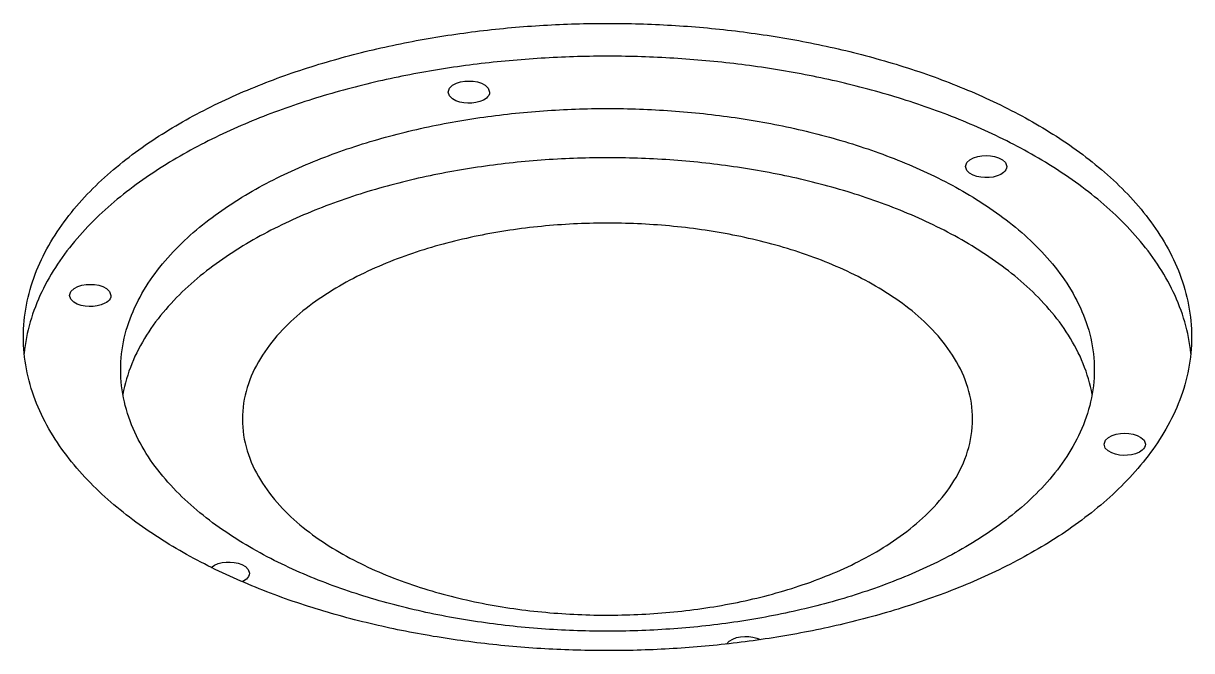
# Model space of a CAD drawing. Header units: millimetres. Extents: x 0 to 841, y 0 to 594.
# Drawn here: x 318 to 353, y 321.28 to 340.08 of the extents above; entities that cross this region are included whole.
import ezdxf

# ---------------------------------------------------------------- set-up
doc = ezdxf.new("R2010")
doc.units = ezdxf.units.MM
doc.layers.add('FINA', color=7, linetype='CONTINUOUS', lineweight=25)

msp = doc.modelspace()

# ---------------------------------------------------------------- linework, layer by layer
at = {"layer": 'FINA'}
for points in [[(317.999, 330.68), (318.001, 330.8), (318.005, 330.92), (318.012, 331.04), (318.022, 331.16), (318.035, 331.279), (318.05, 331.398), (318.069, 331.517), (318.09, 331.635), (318.113, 331.753), (318.14, 331.87), (318.169, 331.986), (318.201, 332.102), (318.235, 332.217), (318.271, 332.331), (318.31, 332.445), (318.352, 332.558), (318.396, 332.669), (318.442, 332.78), (318.49, 332.89), (318.54, 332.999), (318.593, 333.107), (318.647, 333.214), (318.704, 333.32), (318.762, 333.425), (318.822, 333.529), (318.885, 333.631), (318.948, 333.733), (319.014, 333.834), (319.081, 333.933), (319.15, 334.031), (319.22, 334.129), (319.292, 334.225), (319.365, 334.32), (319.44, 334.414), (319.516, 334.507), (319.593, 334.599), (319.672, 334.689), (319.752, 334.779), (319.833, 334.868), (319.915, 334.955), (319.998, 335.042), (320.083, 335.127), (320.168, 335.211), (320.255, 335.295), (320.342, 335.377), (320.43, 335.458), (320.52, 335.538), (320.61, 335.618), (320.701, 335.696), (320.793, 335.773), (320.885, 335.849), (320.979, 335.925), (321.073, 335.999), (321.168, 336.073), (321.263, 336.145), (321.36, 336.217), (321.457, 336.288), (321.554, 336.357), (321.653, 336.426), (321.752, 336.494), (321.851, 336.562), (321.951, 336.628), (322.052, 336.693), (322.153, 336.758), (322.255, 336.822), (322.357, 336.885), (322.459, 336.947), (322.563, 337.008), (322.666, 337.069), (322.77, 337.129), (322.875, 337.188), (322.98, 337.246), (323.085, 337.303), (323.191, 337.36), (323.297, 337.416), (323.404, 337.471), (323.511, 337.525), (323.618, 337.579), (323.726, 337.632), (323.834, 337.685), (323.942, 337.736), (324.051, 337.787), (324.16, 337.837), (324.269, 337.887), (324.379, 337.936), (324.489, 337.984), (324.599, 338.031), (324.71, 338.078), (324.821, 338.124), (324.932, 338.17), (325.043, 338.215), (325.155, 338.259), (325.266, 338.303), (325.378, 338.346), (325.491, 338.388), (325.603, 338.43), (325.716, 338.471), (325.829, 338.512), (325.942, 338.552), (326.056, 338.591), (326.169, 338.63), (326.283, 338.668), (326.397, 338.706), (326.511, 338.743), (326.626, 338.779), (326.74, 338.815), (326.855, 338.85), (326.97, 338.885), (327.085, 338.919), (327.2, 338.953), (327.316, 338.986), (327.431, 339.018), (327.547, 339.05), (327.663, 339.082), (327.779, 339.113), (327.895, 339.143), (328.011, 339.173), (328.127, 339.202), (328.244, 339.231), (328.361, 339.259), (328.477, 339.287), (328.594, 339.314), (328.711, 339.341), (328.829, 339.367), (328.946, 339.393), (329.063, 339.418), (329.181, 339.443), (329.298, 339.467), (329.416, 339.491), (329.534, 339.514), (329.652, 339.536), (329.77, 339.559), (329.888, 339.58), (330.006, 339.602), (330.124, 339.622), (330.242, 339.643), (330.361, 339.662), (330.479, 339.682), (330.598, 339.7), (330.716, 339.719), (330.835, 339.737), (330.954, 339.754), (331.073, 339.771), (331.192, 339.787), (331.311, 339.803), (331.43, 339.819), (331.549, 339.834), (331.668, 339.849), (331.787, 339.863), (331.906, 339.876), (332.026, 339.89), (332.145, 339.902), (332.264, 339.915), (332.384, 339.926), (332.503, 339.938), (332.623, 339.949), (332.742, 339.959), (332.862, 339.969), (332.982, 339.979), (333.101, 339.988), (333.221, 339.997), (333.341, 340.005), (333.461, 340.013), (333.58, 340.02), (333.7, 340.027), (333.82, 340.033), (333.94, 340.039), (334.06, 340.045), (334.18, 340.05), (334.3, 340.054), (334.42, 340.059), (334.54, 340.062), (334.66, 340.066), (334.78, 340.069), (334.9, 340.071), (335.02, 340.073), (335.14, 340.075), (335.26, 340.076), (335.38, 340.076), (335.5, 340.077), (335.62, 340.076), (335.74, 340.076), (335.86, 340.075), (335.98, 340.073), (336.1, 340.071), (336.22, 340.069), (336.34, 340.066), (336.46, 340.062), (336.58, 340.059), (336.7, 340.054), (336.82, 340.05), (336.94, 340.045), (337.06, 340.039), (337.18, 340.033), (337.3, 340.027), (337.42, 340.02), (337.539, 340.013), (337.659, 340.005), (337.779, 339.997), (337.899, 339.988), (338.018, 339.979), (338.138, 339.969), (338.258, 339.959), (338.377, 339.949), (338.497, 339.938), (338.616, 339.926), (338.736, 339.915), (338.855, 339.902), (338.974, 339.89), (339.094, 339.876), (339.213, 339.863), (339.332, 339.849), (339.451, 339.834), (339.57, 339.819), (339.689, 339.803), (339.808, 339.787), (339.927, 339.771), (340.046, 339.754), (340.165, 339.737), (340.284, 339.719), (340.402, 339.7), (340.521, 339.682), (340.639, 339.662), (340.758, 339.643), (340.876, 339.622), (340.994, 339.602), (341.112, 339.58), (341.231, 339.559), (341.348, 339.536), (341.466, 339.514), (341.584, 339.491), (341.702, 339.467), (341.819, 339.443), (341.937, 339.418), (342.054, 339.393), (342.171, 339.367), (342.289, 339.341), (342.406, 339.314), (342.523, 339.287), (342.639, 339.259), (342.756, 339.231), (342.873, 339.202), (342.989, 339.173), (343.105, 339.143), (343.221, 339.113), (343.337, 339.082), (343.453, 339.05), (343.569, 339.018), (343.684, 338.986), (343.8, 338.953), (343.915, 338.919), (344.03, 338.885), (344.145, 338.85), (344.26, 338.815), (344.374, 338.779), (344.489, 338.743), (344.603, 338.706), (344.717, 338.668), (344.831, 338.63), (344.944, 338.591), (345.058, 338.552), (345.171, 338.512), (345.284, 338.471), (345.397, 338.43), (345.509, 338.388), (345.622, 338.346), (345.734, 338.303), (345.845, 338.259), (345.957, 338.215), (346.068, 338.17), (346.179, 338.124), (346.29, 338.078), (346.401, 338.031), (346.511, 337.984), (346.621, 337.936), (346.731, 337.887), (346.84, 337.837), (346.949, 337.787), (347.058, 337.736), (347.166, 337.685), (347.274, 337.632), (347.382, 337.579), (347.489, 337.525), (347.596, 337.471), (347.703, 337.416), (347.809, 337.36), (347.915, 337.303), (348.02, 337.246), (348.125, 337.188), (348.23, 337.129), (348.334, 337.069), (348.437, 337.008), (348.541, 336.947), (348.643, 336.885), (348.745, 336.822), (348.847, 336.758), (348.948, 336.693), (349.049, 336.628), (349.149, 336.562), (349.248, 336.494), (349.347, 336.426), (349.446, 336.357), (349.543, 336.288), (349.64, 336.217), (349.737, 336.145), (349.832, 336.073), (349.927, 335.999), (350.021, 335.925), (350.115, 335.849), (350.207, 335.773), (350.299, 335.696), (350.39, 335.618), (350.48, 335.538), (350.57, 335.458), (350.658, 335.377), (350.745, 335.295), (350.832, 335.211), (350.917, 335.127), (351.002, 335.042), (351.085, 334.955), (351.167, 334.868), (351.248, 334.779), (351.328, 334.689), (351.407, 334.599), (351.484, 334.507), (351.56, 334.414), (351.635, 334.32), (351.708, 334.225), (351.78, 334.129), (351.85, 334.031), (351.919, 333.933), (351.986, 333.834), (352.052, 333.733), (352.115, 333.631), (352.178, 333.529), (352.238, 333.425), (352.296, 333.32), (352.353, 333.214), (352.407, 333.107), (352.46, 332.999), (352.51, 332.89), (352.558, 332.78), (352.604, 332.669), (352.648, 332.558), (352.69, 332.445), (352.729, 332.331), (352.765, 332.217), (352.799, 332.102), (352.831, 331.986), (352.86, 331.87), (352.887, 331.753), (352.91, 331.635), (352.931, 331.517), (352.95, 331.398), (352.965, 331.279), (352.978, 331.16), (352.988, 331.04), (352.995, 330.92), (352.999, 330.8), (353.001, 330.68)], [(352.977, 330.188), (352.964, 330.308), (352.948, 330.427), (352.929, 330.546), (352.908, 330.664), (352.884, 330.782), (352.857, 330.899), (352.827, 331.016), (352.795, 331.132), (352.761, 331.247), (352.724, 331.362), (352.684, 331.475), (352.642, 331.588), (352.598, 331.7), (352.552, 331.811), (352.503, 331.921), (352.452, 332.03), (352.399, 332.138), (352.345, 332.245), (352.288, 332.351), (352.229, 332.456), (352.168, 332.56), (352.106, 332.663), (352.041, 332.765), (351.975, 332.865), (351.908, 332.965), (351.839, 333.063), (351.768, 333.161), (351.696, 333.257), (351.622, 333.352), (351.547, 333.446), (351.47, 333.539), (351.393, 333.631), (351.314, 333.721), (351.233, 333.811), (351.152, 333.9), (351.069, 333.987), (350.986, 334.073), (350.901, 334.159), (350.815, 334.243), (350.728, 334.326), (350.641, 334.409), (350.552, 334.49), (350.462, 334.57), (350.372, 334.649), (350.28, 334.728), (350.188, 334.805), (350.095, 334.881), (350.001, 334.957), (349.907, 335.031), (349.811, 335.104), (349.715, 335.177), (349.619, 335.248), (349.521, 335.319), (349.423, 335.389), (349.325, 335.458), (349.225, 335.526), (349.126, 335.593), (349.025, 335.659), (348.924, 335.725), (348.823, 335.789), (348.721, 335.853), (348.618, 335.916), (348.515, 335.978), (348.411, 336.039), (348.307, 336.1), (348.203, 336.159), (348.098, 336.218), (347.993, 336.276), (347.887, 336.334), (347.781, 336.39), (347.674, 336.446), (347.567, 336.501), (347.46, 336.556), (347.352, 336.609), (347.244, 336.662), (347.136, 336.715), (347.027, 336.766), (346.918, 336.817), (346.809, 336.867), (346.699, 336.917), (346.589, 336.965), (346.479, 337.013), (346.368, 337.061), (346.258, 337.108), (346.146, 337.154), (346.035, 337.199), (345.923, 337.244), (345.811, 337.288), (345.699, 337.332), (345.587, 337.375), (345.474, 337.417), (345.361, 337.459), (345.248, 337.5), (345.135, 337.54), (345.022, 337.58), (344.908, 337.619), (344.794, 337.658), (344.68, 337.696), (344.565, 337.733), (344.451, 337.77), (344.336, 337.807), (344.221, 337.842), (344.106, 337.878), (343.991, 337.912), (343.876, 337.946), (343.76, 337.98), (343.644, 338.013), (343.529, 338.045), (343.413, 338.077), (343.296, 338.108), (343.18, 338.139), (343.064, 338.169), (342.947, 338.199), (342.83, 338.228), (342.714, 338.257), (342.597, 338.285), (342.479, 338.313), (342.362, 338.34), (342.245, 338.366), (342.127, 338.392), (342.01, 338.418), (341.892, 338.443), (341.774, 338.468), (341.657, 338.492), (341.539, 338.515), (341.421, 338.538), (341.302, 338.561), (341.184, 338.583), (341.066, 338.604), (340.947, 338.626), (340.829, 338.646), (340.71, 338.666), (340.591, 338.686), (340.473, 338.705), (340.354, 338.724), (340.235, 338.742), (340.116, 338.76), (339.997, 338.777), (339.878, 338.794), (339.758, 338.81), (339.639, 338.826), (339.52, 338.841), (339.4, 338.856), (339.281, 338.87), (339.162, 338.884), (339.042, 338.898), (338.922, 338.911), (338.803, 338.923), (338.683, 338.936), (338.563, 338.947), (338.444, 338.958), (338.324, 338.969), (338.204, 338.979), (338.084, 338.989), (337.964, 338.999), (337.844, 339.008), (337.724, 339.016), (337.604, 339.024), (337.484, 339.032), (337.364, 339.039), (337.244, 339.046), (337.123, 339.052), (337.003, 339.058), (336.883, 339.063), (336.763, 339.068), (336.643, 339.072), (336.522, 339.076), (336.402, 339.08), (336.282, 339.083), (336.162, 339.086), (336.041, 339.088), (335.921, 339.09), (335.801, 339.091), (335.68, 339.092), (335.56, 339.092), (335.44, 339.092), (335.32, 339.092), (335.199, 339.091), (335.079, 339.09), (334.959, 339.088), (334.838, 339.086), (334.718, 339.083), (334.598, 339.08), (334.478, 339.076), (334.357, 339.072), (334.237, 339.068), (334.117, 339.063), (333.997, 339.058), (333.877, 339.052), (333.756, 339.046), (333.636, 339.039), (333.516, 339.032), (333.396, 339.024), (333.276, 339.016), (333.156, 339.008), (333.036, 338.999), (332.916, 338.989), (332.796, 338.979), (332.676, 338.969), (332.556, 338.958), (332.437, 338.947), (332.317, 338.936), (332.197, 338.923), (332.078, 338.911), (331.958, 338.898), (331.838, 338.884), (331.719, 338.87), (331.6, 338.856), (331.48, 338.841), (331.361, 338.826), (331.242, 338.81), (331.122, 338.794), (331.003, 338.777), (330.884, 338.76), (330.765, 338.742), (330.646, 338.724), (330.527, 338.705), (330.409, 338.686), (330.29, 338.666), (330.171, 338.646), (330.053, 338.626), (329.934, 338.604), (329.816, 338.583), (329.698, 338.561), (329.579, 338.538), (329.461, 338.515), (329.343, 338.492), (329.226, 338.468), (329.108, 338.443), (328.99, 338.418), (328.873, 338.392), (328.755, 338.366), (328.638, 338.34), (328.521, 338.313), (328.403, 338.285), (328.286, 338.257), (328.17, 338.228), (328.053, 338.199), (327.936, 338.169), (327.82, 338.139), (327.704, 338.108), (327.587, 338.077), (327.471, 338.045), (327.356, 338.013), (327.24, 337.98), (327.124, 337.946), (327.009, 337.912), (326.894, 337.878), (326.779, 337.842), (326.664, 337.807), (326.549, 337.77), (326.435, 337.733), (326.32, 337.696), (326.206, 337.658), (326.092, 337.619), (325.978, 337.58), (325.865, 337.54), (325.752, 337.5), (325.639, 337.459), (325.526, 337.417), (325.413, 337.375), (325.301, 337.332), (325.189, 337.288), (325.077, 337.244), (324.965, 337.199), (324.854, 337.154), (324.742, 337.108), (324.632, 337.061), (324.521, 337.013), (324.411, 336.965), (324.301, 336.917), (324.191, 336.867), (324.082, 336.817), (323.973, 336.766), (323.864, 336.715), (323.756, 336.662), (323.648, 336.609), (323.54, 336.556), (323.433, 336.501), (323.326, 336.446), (323.219, 336.39), (323.113, 336.334), (323.007, 336.276), (322.902, 336.218), (322.797, 336.159), (322.693, 336.1), (322.589, 336.039), (322.485, 335.978), (322.382, 335.916), (322.279, 335.853), (322.177, 335.789), (322.076, 335.725), (321.975, 335.659), (321.874, 335.593), (321.775, 335.526), (321.675, 335.458), (321.577, 335.389), (321.479, 335.319), (321.381, 335.248), (321.285, 335.177), (321.189, 335.104), (321.093, 335.031), (320.999, 334.957), (320.905, 334.881), (320.812, 334.805), (320.72, 334.728), (320.628, 334.649), (320.538, 334.57), (320.448, 334.49), (320.359, 334.409), (320.272, 334.326), (320.185, 334.243), (320.099, 334.159), (320.014, 334.073), (319.931, 333.987), (319.848, 333.9), (319.767, 333.811), (319.686, 333.721), (319.607, 333.631), (319.53, 333.539), (319.453, 333.446), (319.378, 333.352), (319.304, 333.257), (319.232, 333.161), (319.161, 333.063), (319.092, 332.965), (319.025, 332.865), (318.959, 332.765), (318.894, 332.663), (318.832, 332.56), (318.771, 332.456), (318.712, 332.351), (318.655, 332.245), (318.601, 332.138), (318.548, 332.03), (318.497, 331.921), (318.448, 331.811), (318.402, 331.7), (318.358, 331.588), (318.316, 331.475), (318.276, 331.362), (318.239, 331.247), (318.205, 331.132), (318.173, 331.016), (318.143, 330.899), (318.116, 330.782), (318.092, 330.664), (318.071, 330.546), (318.052, 330.427), (318.036, 330.308), (318.023, 330.188)], [(330.728, 338.016), (330.769, 338.134), (330.861, 338.222), (330.974, 338.281), (331.095, 338.32), (331.221, 338.341), (331.348, 338.349), (331.475, 338.341), (331.601, 338.32), (331.722, 338.281), (331.835, 338.222), (331.927, 338.134), (331.968, 338.016)], [(331.786, 337.78), (331.674, 337.733), (331.556, 337.702), (331.436, 337.686), (331.314, 337.684), (331.192, 337.694), (331.073, 337.718), (330.958, 337.757), (330.852, 337.816), (330.766, 337.902), (330.728, 338.016)], [(331.968, 338.016), (331.96, 337.964), (331.94, 337.917), (331.909, 337.875), (331.872, 337.838), (331.831, 337.807), (331.786, 337.78)], [(320.916, 329.696), (320.918, 329.816), (320.923, 329.936), (320.931, 330.056), (320.943, 330.175), (320.959, 330.294), (320.977, 330.413), (320.999, 330.531), (321.024, 330.648), (321.052, 330.765), (321.084, 330.881), (321.118, 330.996), (321.156, 331.11), (321.196, 331.223), (321.239, 331.335), (321.285, 331.446), (321.333, 331.556), (321.384, 331.664), (321.438, 331.772), (321.494, 331.878), (321.552, 331.983), (321.612, 332.087), (321.675, 332.189), (321.74, 332.29), (321.806, 332.39), (321.875, 332.489), (321.945, 332.586), (322.018, 332.682), (322.092, 332.776), (322.167, 332.869), (322.244, 332.961), (322.323, 333.052), (322.403, 333.141), (322.485, 333.229), (322.568, 333.316), (322.652, 333.402), (322.738, 333.486), (322.824, 333.569), (322.912, 333.651), (323.001, 333.731), (323.091, 333.81), (323.183, 333.889), (323.275, 333.966), (323.368, 334.041), (323.462, 334.116), (323.557, 334.19), (323.652, 334.262), (323.749, 334.333), (323.846, 334.404), (323.944, 334.473), (324.043, 334.541), (324.143, 334.608), (324.243, 334.674), (324.344, 334.739), (324.445, 334.803), (324.547, 334.866), (324.65, 334.928), (324.753, 334.99), (324.857, 335.05), (324.962, 335.109), (325.067, 335.167), (325.172, 335.225), (325.278, 335.281), (325.384, 335.337), (325.491, 335.391), (325.599, 335.445), (325.706, 335.498), (325.814, 335.55), (325.923, 335.601), (326.032, 335.652), (326.141, 335.701), (326.251, 335.75), (326.361, 335.798), (326.471, 335.845), (326.582, 335.892), (326.693, 335.937), (326.804, 335.982), (326.916, 336.026), (327.028, 336.07), (327.14, 336.112), (327.253, 336.154), (327.366, 336.195), (327.479, 336.236), (327.592, 336.275), (327.705, 336.314), (327.819, 336.352), (327.933, 336.39), (328.048, 336.427), (328.162, 336.463), (328.277, 336.498), (328.392, 336.533), (328.507, 336.567), (328.622, 336.601), (328.737, 336.634), (328.853, 336.666), (328.969, 336.697), (329.085, 336.728), (329.201, 336.758), (329.317, 336.788), (329.434, 336.817), (329.551, 336.845), (329.667, 336.873), (329.784, 336.9), (329.901, 336.926), (330.019, 336.952), (330.136, 336.977), (330.253, 337.002), (330.371, 337.026), (330.489, 337.049), (330.607, 337.072), (330.725, 337.095), (330.843, 337.116), (330.961, 337.137), (331.079, 337.158), (331.197, 337.178), (331.316, 337.197), (331.435, 337.216), (331.553, 337.234), (331.672, 337.252), (331.791, 337.269), (331.91, 337.285), (332.029, 337.301), (332.148, 337.317), (332.267, 337.331), (332.386, 337.346), (332.505, 337.359), (332.625, 337.373), (332.744, 337.385), (332.863, 337.397), (332.983, 337.409), (333.102, 337.42), (333.222, 337.43), (333.342, 337.44), (333.461, 337.449), (333.581, 337.458), (333.701, 337.466), (333.821, 337.474), (333.94, 337.481), (334.06, 337.488), (334.18, 337.494), (334.3, 337.5), (334.42, 337.505), (334.54, 337.509), (334.66, 337.513), (334.78, 337.517), (334.9, 337.52), (335.02, 337.522), (335.14, 337.524), (335.26, 337.525), (335.38, 337.526), (335.5, 337.526), (335.62, 337.526), (335.74, 337.525), (335.86, 337.524), (335.98, 337.522), (336.1, 337.52), (336.22, 337.517), (336.34, 337.513), (336.46, 337.509), (336.58, 337.505), (336.7, 337.5), (336.82, 337.494), (336.94, 337.488), (337.06, 337.481), (337.179, 337.474), (337.299, 337.466), (337.419, 337.458), (337.539, 337.449), (337.658, 337.44), (337.778, 337.43), (337.898, 337.42), (338.017, 337.409), (338.137, 337.397), (338.256, 337.385), (338.375, 337.373), (338.495, 337.359), (338.614, 337.346), (338.733, 337.331), (338.852, 337.317), (338.971, 337.301), (339.09, 337.285), (339.209, 337.269), (339.328, 337.252), (339.447, 337.234), (339.565, 337.216), (339.684, 337.197), (339.803, 337.178), (339.921, 337.158), (340.039, 337.137), (340.157, 337.116), (340.275, 337.095), (340.393, 337.072), (340.511, 337.049), (340.629, 337.026), (340.747, 337.002), (340.864, 336.977), (340.981, 336.952), (341.099, 336.926), (341.216, 336.9), (341.333, 336.873), (341.449, 336.845), (341.566, 336.817), (341.683, 336.788), (341.799, 336.758), (341.915, 336.728), (342.031, 336.697), (342.147, 336.666), (342.263, 336.634), (342.378, 336.601), (342.493, 336.567), (342.608, 336.533), (342.723, 336.498), (342.838, 336.463), (342.952, 336.427), (343.067, 336.39), (343.181, 336.352), (343.295, 336.314), (343.408, 336.275), (343.521, 336.236), (343.634, 336.195), (343.747, 336.154), (343.86, 336.112), (343.972, 336.07), (344.084, 336.026), (344.196, 335.982), (344.307, 335.937), (344.418, 335.892), (344.529, 335.845), (344.639, 335.798), (344.749, 335.75), (344.859, 335.701), (344.968, 335.652), (345.077, 335.601), (345.186, 335.55), (345.294, 335.498), (345.401, 335.445), (345.509, 335.391), (345.616, 335.337), (345.722, 335.281), (345.828, 335.225), (345.933, 335.167), (346.038, 335.109), (346.143, 335.05), (346.247, 334.99), (346.35, 334.928), (346.453, 334.866), (346.555, 334.803), (346.656, 334.739), (346.757, 334.674), (346.857, 334.608), (346.957, 334.541), (347.056, 334.473), (347.154, 334.404), (347.251, 334.333), (347.348, 334.262), (347.443, 334.19), (347.538, 334.116), (347.632, 334.041), (347.725, 333.966), (347.817, 333.889), (347.909, 333.81), (347.999, 333.731), (348.088, 333.651), (348.176, 333.569), (348.262, 333.486), (348.348, 333.402), (348.432, 333.316), (348.515, 333.229), (348.597, 333.141), (348.677, 333.052), (348.756, 332.961), (348.833, 332.869), (348.908, 332.776), (348.982, 332.682), (349.055, 332.586), (349.125, 332.489), (349.194, 332.39), (349.26, 332.29), (349.325, 332.189), (349.388, 332.087), (349.448, 331.983), (349.506, 331.878), (349.562, 331.772), (349.616, 331.664), (349.667, 331.556), (349.715, 331.446), (349.761, 331.335), (349.804, 331.223), (349.844, 331.11), (349.882, 330.996), (349.916, 330.881), (349.948, 330.765), (349.976, 330.648), (350.001, 330.531), (350.023, 330.413), (350.041, 330.294), (350.057, 330.175), (350.069, 330.056), (350.077, 329.936), (350.082, 329.816), (350.084, 329.696)], [(350.019, 328.958), (349.997, 329.076), (349.971, 329.194), (349.942, 329.31), (349.91, 329.426), (349.875, 329.541), (349.837, 329.656), (349.796, 329.769), (349.752, 329.881), (349.706, 329.992), (349.657, 330.102), (349.605, 330.21), (349.551, 330.318), (349.494, 330.424), (349.435, 330.529), (349.374, 330.632), (349.311, 330.735), (349.246, 330.836), (349.179, 330.936), (349.109, 331.034), (349.038, 331.131), (348.966, 331.227), (348.891, 331.321), (348.815, 331.414), (348.737, 331.506), (348.658, 331.597), (348.577, 331.686), (348.495, 331.774), (348.412, 331.861), (348.327, 331.946), (348.241, 332.03), (348.154, 332.113), (348.065, 332.195), (347.976, 332.275), (347.885, 332.354), (347.794, 332.432), (347.701, 332.509), (347.608, 332.585), (347.513, 332.659), (347.418, 332.733), (347.322, 332.805), (347.225, 332.876), (347.127, 332.946), (347.029, 333.015), (346.929, 333.083), (346.829, 333.15), (346.729, 333.216), (346.627, 333.281), (346.525, 333.345), (346.423, 333.408), (346.32, 333.47), (346.216, 333.531), (346.112, 333.591), (346.007, 333.65), (345.902, 333.708), (345.796, 333.765), (345.69, 333.822), (345.583, 333.877), (345.475, 333.932), (345.368, 333.985), (345.26, 334.038), (345.151, 334.09), (345.042, 334.141), (344.933, 334.191), (344.823, 334.241), (344.713, 334.289), (344.603, 334.337), (344.492, 334.384), (344.381, 334.431), (344.27, 334.476), (344.158, 334.521), (344.046, 334.565), (343.934, 334.608), (343.821, 334.65), (343.708, 334.692), (343.595, 334.733), (343.482, 334.773), (343.368, 334.813), (343.254, 334.851), (343.14, 334.889), (343.026, 334.927), (342.911, 334.963), (342.796, 334.999), (342.681, 335.035), (342.566, 335.069), (342.451, 335.103), (342.335, 335.137), (342.219, 335.169), (342.103, 335.201), (341.987, 335.233), (341.871, 335.263), (341.754, 335.293), (341.638, 335.323), (341.521, 335.351), (341.404, 335.38), (341.287, 335.407), (341.17, 335.434), (341.052, 335.46), (340.935, 335.486), (340.817, 335.511), (340.699, 335.535), (340.581, 335.559), (340.463, 335.582), (340.345, 335.605), (340.227, 335.627), (340.108, 335.649), (339.99, 335.669), (339.871, 335.69), (339.753, 335.71), (339.634, 335.729), (339.515, 335.747), (339.396, 335.765), (339.277, 335.783), (339.158, 335.8), (339.039, 335.816), (338.919, 335.832), (338.8, 335.847), (338.681, 335.861), (338.561, 335.875), (338.442, 335.889), (338.322, 335.902), (338.202, 335.914), (338.083, 335.926), (337.963, 335.937), (337.843, 335.948), (337.723, 335.958), (337.603, 335.968), (337.483, 335.977), (337.363, 335.986), (337.243, 335.994), (337.123, 336.001), (337.003, 336.008), (336.883, 336.015), (336.763, 336.02), (336.643, 336.026), (336.522, 336.031), (336.402, 336.035), (336.282, 336.039), (336.162, 336.042), (336.041, 336.044), (335.921, 336.047), (335.801, 336.048), (335.68, 336.049), (335.56, 336.05), (335.44, 336.05), (335.32, 336.049), (335.199, 336.048), (335.079, 336.047), (334.959, 336.044), (334.838, 336.042), (334.718, 336.039), (334.598, 336.035), (334.478, 336.031), (334.357, 336.026), (334.237, 336.02), (334.117, 336.015), (333.997, 336.008), (333.877, 336.001), (333.757, 335.994), (333.637, 335.986), (333.517, 335.977), (333.397, 335.968), (333.277, 335.958), (333.157, 335.948), (333.037, 335.937), (332.917, 335.926), (332.798, 335.914), (332.678, 335.902), (332.558, 335.889), (332.439, 335.875), (332.319, 335.861), (332.2, 335.847), (332.081, 335.832), (331.961, 335.816), (331.842, 335.8), (331.723, 335.783), (331.604, 335.765), (331.485, 335.747), (331.366, 335.729), (331.247, 335.71), (331.129, 335.69), (331.01, 335.669), (330.892, 335.649), (330.773, 335.627), (330.655, 335.605), (330.537, 335.582), (330.419, 335.559), (330.301, 335.535), (330.183, 335.511), (330.065, 335.486), (329.948, 335.46), (329.83, 335.434), (329.713, 335.407), (329.596, 335.38), (329.479, 335.351), (329.362, 335.323), (329.246, 335.293), (329.129, 335.263), (329.013, 335.233), (328.897, 335.201), (328.781, 335.169), (328.665, 335.137), (328.549, 335.103), (328.434, 335.069), (328.319, 335.035), (328.204, 334.999), (328.089, 334.963), (327.974, 334.927), (327.86, 334.889), (327.746, 334.851), (327.632, 334.813), (327.518, 334.773), (327.405, 334.733), (327.292, 334.692), (327.179, 334.65), (327.066, 334.608), (326.954, 334.565), (326.842, 334.521), (326.73, 334.476), (326.619, 334.431), (326.508, 334.384), (326.397, 334.337), (326.287, 334.289), (326.177, 334.241), (326.067, 334.191), (325.958, 334.141), (325.849, 334.09), (325.74, 334.038), (325.632, 333.985), (325.525, 333.932), (325.417, 333.877), (325.31, 333.822), (325.204, 333.765), (325.098, 333.708), (324.993, 333.65), (324.888, 333.591), (324.784, 333.531), (324.68, 333.47), (324.577, 333.408), (324.475, 333.345), (324.373, 333.281), (324.271, 333.216), (324.171, 333.15), (324.071, 333.083), (323.971, 333.015), (323.873, 332.946), (323.775, 332.876), (323.678, 332.805), (323.582, 332.733), (323.487, 332.659), (323.392, 332.585), (323.299, 332.509), (323.206, 332.432), (323.115, 332.354), (323.024, 332.275), (322.935, 332.195), (322.846, 332.113), (322.759, 332.03), (322.673, 331.946), (322.588, 331.861), (322.505, 331.774), (322.423, 331.686), (322.342, 331.597), (322.263, 331.506), (322.185, 331.414), (322.109, 331.321), (322.034, 331.227), (321.962, 331.131), (321.891, 331.034), (321.821, 330.936), (321.754, 330.836), (321.689, 330.735), (321.626, 330.632), (321.565, 330.529), (321.506, 330.424), (321.449, 330.318), (321.395, 330.21), (321.343, 330.102), (321.294, 329.992), (321.248, 329.881), (321.204, 329.769), (321.163, 329.656), (321.125, 329.541), (321.09, 329.426), (321.058, 329.31), (321.029, 329.194), (321.003, 329.076), (320.981, 328.958)], [(346.224, 335.787), (346.265, 335.905), (346.357, 335.992), (346.469, 336.052), (346.591, 336.09), (346.716, 336.112), (346.844, 336.119), (346.971, 336.112), (347.097, 336.09), (347.218, 336.052), (347.331, 335.992), (347.423, 335.905), (347.464, 335.787)], [(347.282, 335.551), (347.17, 335.504), (347.052, 335.473), (346.931, 335.457), (346.81, 335.454), (346.688, 335.464), (346.569, 335.488), (346.454, 335.528), (346.348, 335.587), (346.261, 335.673), (346.224, 335.787)], [(347.464, 335.787), (347.456, 335.735), (347.436, 335.688), (347.405, 335.646), (347.368, 335.609), (347.327, 335.578), (347.282, 335.551)], [(346.438, 328.22), (346.436, 328.34), (346.429, 328.46), (346.418, 328.579), (346.402, 328.698), (346.381, 328.816), (346.357, 328.934), (346.328, 329.05), (346.295, 329.166), (346.258, 329.28), (346.218, 329.393), (346.173, 329.504), (346.125, 329.614), (346.074, 329.723), (346.019, 329.83), (345.961, 329.935), (345.9, 330.038), (345.837, 330.14), (345.77, 330.24), (345.701, 330.338), (345.63, 330.435), (345.556, 330.53), (345.48, 330.623), (345.402, 330.714), (345.322, 330.804), (345.241, 330.891), (345.157, 330.977), (345.072, 331.062), (344.985, 331.145), (344.896, 331.226), (344.806, 331.305), (344.715, 331.383), (344.623, 331.46), (344.529, 331.535), (344.434, 331.608), (344.338, 331.68), (344.24, 331.75), (344.142, 331.819), (344.043, 331.887), (343.943, 331.953), (343.842, 332.018), (343.74, 332.082), (343.637, 332.144), (343.534, 332.205), (343.43, 332.265), (343.325, 332.323), (343.22, 332.38), (343.113, 332.436), (343.007, 332.491), (342.899, 332.545), (342.791, 332.597), (342.683, 332.649), (342.574, 332.699), (342.464, 332.748), (342.354, 332.796), (342.244, 332.843), (342.133, 332.889), (342.022, 332.934), (341.91, 332.978), (341.798, 333.021), (341.685, 333.063), (341.573, 333.104), (341.459, 333.144), (341.346, 333.183), (341.232, 333.221), (341.118, 333.258), (341.004, 333.295), (340.889, 333.33), (340.774, 333.365), (340.659, 333.398), (340.543, 333.431), (340.427, 333.463), (340.311, 333.494), (340.195, 333.524), (340.079, 333.553), (339.962, 333.581), (339.845, 333.609), (339.728, 333.636), (339.611, 333.662), (339.494, 333.687), (339.376, 333.711), (339.258, 333.735), (339.141, 333.757), (339.023, 333.779), (338.904, 333.801), (338.786, 333.821), (338.668, 333.841), (338.549, 333.859), (338.43, 333.878), (338.312, 333.895), (338.193, 333.912), (338.074, 333.927), (337.955, 333.942), (337.836, 333.957), (337.716, 333.97), (337.597, 333.983), (337.477, 333.995), (337.358, 334.007), (337.238, 334.018), (337.119, 334.028), (336.999, 334.037), (336.879, 334.045), (336.76, 334.053), (336.64, 334.06), (336.52, 334.067), (336.4, 334.072), (336.28, 334.077), (336.16, 334.082), (336.04, 334.085), (335.92, 334.088), (335.8, 334.09), (335.68, 334.091), (335.56, 334.092), (335.44, 334.092), (335.32, 334.091), (335.2, 334.09), (335.08, 334.088), (334.96, 334.085), (334.84, 334.082), (334.72, 334.077), (334.6, 334.072), (334.48, 334.067), (334.36, 334.06), (334.24, 334.053), (334.121, 334.045), (334.001, 334.037), (333.881, 334.028), (333.762, 334.018), (333.642, 334.007), (333.523, 333.995), (333.403, 333.983), (333.284, 333.97), (333.164, 333.957), (333.045, 333.942), (332.926, 333.927), (332.807, 333.912), (332.688, 333.895), (332.57, 333.878), (332.451, 333.859), (332.332, 333.841), (332.214, 333.821), (332.096, 333.801), (331.977, 333.779), (331.859, 333.757), (331.742, 333.735), (331.624, 333.711), (331.506, 333.687), (331.389, 333.662), (331.272, 333.636), (331.155, 333.609), (331.038, 333.581), (330.921, 333.553), (330.805, 333.524), (330.689, 333.494), (330.573, 333.463), (330.457, 333.431), (330.341, 333.398), (330.226, 333.365), (330.111, 333.33), (329.996, 333.295), (329.882, 333.258), (329.768, 333.221), (329.654, 333.183), (329.541, 333.144), (329.427, 333.104), (329.315, 333.063), (329.202, 333.021), (329.09, 332.978), (328.978, 332.934), (328.867, 332.889), (328.756, 332.843), (328.646, 332.796), (328.536, 332.748), (328.426, 332.699), (328.317, 332.649), (328.209, 332.597), (328.101, 332.545), (327.993, 332.491), (327.887, 332.436), (327.78, 332.38), (327.675, 332.323), (327.57, 332.265), (327.466, 332.205), (327.363, 332.144), (327.26, 332.082), (327.158, 332.018), (327.057, 331.953), (326.957, 331.887), (326.858, 331.819), (326.76, 331.75), (326.662, 331.68), (326.566, 331.608), (326.471, 331.535), (326.377, 331.46), (326.285, 331.383), (326.194, 331.305), (326.104, 331.226), (326.015, 331.145), (325.928, 331.062), (325.843, 330.977), (325.759, 330.891), (325.678, 330.804), (325.598, 330.714), (325.52, 330.623), (325.444, 330.53), (325.37, 330.435), (325.299, 330.338), (325.23, 330.24), (325.163, 330.14), (325.1, 330.038), (325.039, 329.935), (324.981, 329.83), (324.926, 329.723), (324.875, 329.614), (324.827, 329.504), (324.782, 329.393), (324.742, 329.28), (324.705, 329.166), (324.672, 329.05), (324.643, 328.934), (324.619, 328.816), (324.598, 328.698), (324.582, 328.579), (324.571, 328.46), (324.564, 328.34), (324.562, 328.22)], [(319.384, 331.925), (319.425, 332.044), (319.517, 332.131), (319.63, 332.191), (319.751, 332.229), (319.877, 332.251), (320.004, 332.258), (320.131, 332.251), (320.257, 332.229), (320.378, 332.191), (320.491, 332.131), (320.583, 332.044), (320.624, 331.925)], [(320.442, 331.69), (320.33, 331.642), (320.213, 331.612), (320.092, 331.596), (319.97, 331.593), (319.849, 331.603), (319.729, 331.627), (319.614, 331.667), (319.508, 331.726), (319.422, 331.811), (319.384, 331.925)], [(320.624, 331.925), (320.617, 331.874), (320.596, 331.826), (320.566, 331.784), (320.529, 331.748), (320.487, 331.717), (320.442, 331.69)], [(347.875, 324.036), (347.769, 323.98), (347.662, 323.924), (347.555, 323.869), (347.448, 323.815), (347.34, 323.761), (347.232, 323.708), (347.124, 323.656), (347.015, 323.605), (346.906, 323.554), (346.796, 323.504), (346.687, 323.455), (346.577, 323.406), (346.466, 323.358), (346.356, 323.31), (346.245, 323.264), (346.134, 323.218), (346.022, 323.172), (345.911, 323.128), (345.799, 323.084), (345.687, 323.04), (345.574, 322.997), (345.462, 322.955), (345.349, 322.913), (345.236, 322.872), (345.122, 322.832), (345.009, 322.792), (344.895, 322.753), (344.781, 322.714), (344.667, 322.676), (344.553, 322.639), (344.438, 322.602), (344.323, 322.566), (344.209, 322.53), (344.093, 322.495), (343.978, 322.46), (343.863, 322.426), (343.747, 322.393), (343.632, 322.36), (343.516, 322.328), (343.4, 322.296), (343.283, 322.265), (343.167, 322.234), (343.051, 322.204), (342.934, 322.174), (342.817, 322.145), (342.701, 322.116), (342.584, 322.088), (342.466, 322.061), (342.349, 322.034), (342.232, 322.007), (342.114, 321.981), (341.997, 321.956), (341.879, 321.931), (341.761, 321.906), (341.644, 321.882), (341.526, 321.859), (341.407, 321.836), (341.289, 321.813), (341.171, 321.791), (341.053, 321.77), (340.934, 321.749), (340.816, 321.728), (340.697, 321.708), (340.578, 321.689), (340.46, 321.669), (340.341, 321.651), (340.222, 321.633), (340.103, 321.615), (339.984, 321.598), (339.865, 321.581), (339.745, 321.565), (339.626, 321.549), (339.507, 321.534), (339.387, 321.519), (339.268, 321.505), (339.148, 321.491), (339.029, 321.477), (338.909, 321.464), (338.79, 321.452), (338.67, 321.44), (338.55, 321.428), (338.43, 321.417), (338.311, 321.406), (338.191, 321.396), (338.071, 321.386), (337.951, 321.377), (337.831, 321.368), (337.711, 321.36), (337.591, 321.352), (337.471, 321.344), (337.351, 321.337), (337.231, 321.33), (337.11, 321.324), (336.99, 321.318), (336.87, 321.313), (336.75, 321.308), (336.63, 321.304), (336.509, 321.3), (336.389, 321.296), (336.269, 321.293), (336.149, 321.291), (336.028, 321.289), (335.908, 321.287), (335.788, 321.286), (335.668, 321.285), (335.547, 321.284), (335.427, 321.284), (335.307, 321.285), (335.186, 321.286), (335.066, 321.287), (334.946, 321.289), (334.825, 321.291), (334.705, 321.294), (334.585, 321.297), (334.465, 321.301), (334.344, 321.305), (334.224, 321.309), (334.104, 321.314), (333.984, 321.32), (333.864, 321.325), (333.744, 321.332), (333.623, 321.338), (333.503, 321.346), (333.383, 321.353), (333.263, 321.361), (333.143, 321.37), (333.023, 321.379), (332.903, 321.388), (332.783, 321.398), (332.664, 321.409), (332.544, 321.419), (332.424, 321.431), (332.304, 321.442), (332.185, 321.454), (332.065, 321.467), (331.945, 321.48), (331.826, 321.494), (331.706, 321.508), (331.587, 321.522), (331.468, 321.537), (331.348, 321.553), (331.229, 321.568), (331.11, 321.585), (330.991, 321.602), (330.872, 321.619), (330.753, 321.637), (330.634, 321.655), (330.515, 321.674), (330.396, 321.693), (330.277, 321.712), (330.159, 321.733), (330.04, 321.753), (329.922, 321.774), (329.804, 321.796), (329.685, 321.818), (329.567, 321.841), (329.449, 321.864), (329.331, 321.887), (329.213, 321.911), (329.095, 321.936), (328.978, 321.961), (328.86, 321.987), (328.743, 322.013), (328.626, 322.04), (328.508, 322.067), (328.391, 322.094), (328.274, 322.123), (328.157, 322.151), (328.041, 322.181), (327.924, 322.21), (327.808, 322.241), (327.692, 322.271), (327.575, 322.303), (327.459, 322.335), (327.344, 322.367), (327.228, 322.4), (327.112, 322.434), (326.997, 322.468), (326.882, 322.503), (326.767, 322.538), (326.652, 322.574), (326.537, 322.61), (326.423, 322.647), (326.308, 322.685), (326.194, 322.723), (326.08, 322.761), (325.967, 322.801), (325.853, 322.841), (325.74, 322.881), (325.627, 322.922), (325.514, 322.964), (325.402, 323.006), (325.289, 323.049), (325.177, 323.093), (325.065, 323.137), (324.954, 323.182), (324.842, 323.228), (324.731, 323.274), (324.62, 323.321), (324.51, 323.368), (324.4, 323.416), (324.29, 323.465), (324.18, 323.515), (324.071, 323.565), (323.962, 323.616), (323.853, 323.667), (323.745, 323.72), (323.637, 323.773), (323.529, 323.826), (323.422, 323.881), (323.315, 323.936), (323.208, 323.992), (323.102, 324.049), (322.997, 324.106), (322.891, 324.164), (322.786, 324.223), (322.682, 324.283), (322.578, 324.344), (322.475, 324.405), (322.372, 324.467), (322.269, 324.53), (322.167, 324.594), (322.066, 324.659), (321.965, 324.724), (321.864, 324.79), (321.765, 324.858), (321.665, 324.926), (321.567, 324.995), (321.469, 325.065), (321.372, 325.135), (321.275, 325.207), (321.179, 325.28), (321.084, 325.353), (320.989, 325.428), (320.896, 325.503), (320.803, 325.579), (320.711, 325.657), (320.619, 325.735), (320.529, 325.814), (320.439, 325.895), (320.351, 325.976), (320.263, 326.058), (320.176, 326.142), (320.09, 326.226), (320.006, 326.312), (319.922, 326.398), (319.84, 326.486), (319.758, 326.574), (319.678, 326.664), (319.599, 326.755), (319.522, 326.847), (319.446, 326.94), (319.371, 327.034), (319.297, 327.129), (319.225, 327.226), (319.154, 327.323), (319.085, 327.422), (319.018, 327.521), (318.952, 327.622), (318.888, 327.724), (318.826, 327.827), (318.765, 327.931), (318.707, 328.036), (318.65, 328.142), (318.595, 328.249), (318.543, 328.357), (318.492, 328.466), (318.444, 328.576), (318.397, 328.687), (318.353, 328.799), (318.312, 328.912), (318.273, 329.026), (318.236, 329.14), (318.201, 329.256), (318.17, 329.372), (318.14, 329.489), (318.114, 329.606), (318.09, 329.724), (318.069, 329.842), (318.05, 329.961), (318.035, 330.08), (318.022, 330.2), (318.012, 330.32), (318.005, 330.44), (318.001, 330.56), (317.999, 330.68)], [(353.001, 330.68), (352.999, 330.56), (352.995, 330.439), (352.988, 330.319), (352.978, 330.199), (352.965, 330.079), (352.949, 329.959), (352.931, 329.84), (352.909, 329.721), (352.885, 329.603), (352.859, 329.485), (352.829, 329.368), (352.797, 329.252), (352.763, 329.136), (352.726, 329.021), (352.686, 328.907), (352.645, 328.794), (352.6, 328.682), (352.554, 328.57), (352.505, 328.46), (352.454, 328.351), (352.401, 328.242), (352.346, 328.135), (352.289, 328.029), (352.23, 327.923), (352.17, 327.819), (352.107, 327.716), (352.043, 327.614), (351.976, 327.513), (351.909, 327.413), (351.839, 327.314), (351.768, 327.217), (351.696, 327.12), (351.622, 327.025), (351.547, 326.931), (351.47, 326.837), (351.392, 326.745), (351.313, 326.654), (351.232, 326.564), (351.151, 326.476), (351.068, 326.388), (350.984, 326.301), (350.899, 326.216), (350.813, 326.131), (350.726, 326.048), (350.638, 325.965), (350.549, 325.884), (350.459, 325.803), (350.368, 325.724), (350.276, 325.645), (350.184, 325.568), (350.09, 325.492), (349.996, 325.416), (349.901, 325.342), (349.806, 325.268), (349.709, 325.195), (349.612, 325.124), (349.515, 325.053), (349.416, 324.983), (349.317, 324.914), (349.218, 324.846), (349.118, 324.778), (349.017, 324.712), (348.916, 324.647), (348.814, 324.582), (348.711, 324.518), (348.608, 324.455), (348.505, 324.393), (348.401, 324.331), (348.297, 324.271), (348.192, 324.211), (348.087, 324.152), (347.981, 324.094), (347.875, 324.036)], [(345.812, 324.159), (345.706, 324.103), (345.599, 324.047), (345.492, 323.992), (345.384, 323.939), (345.276, 323.886), (345.167, 323.833), (345.058, 323.782), (344.949, 323.732), (344.839, 323.682), (344.729, 323.633), (344.619, 323.585), (344.508, 323.538), (344.397, 323.492), (344.285, 323.446), (344.173, 323.401), (344.061, 323.357), (343.949, 323.314), (343.836, 323.271), (343.723, 323.229), (343.61, 323.188), (343.496, 323.148), (343.383, 323.108), (343.269, 323.069), (343.154, 323.031), (343.04, 322.994), (342.925, 322.957), (342.81, 322.921), (342.695, 322.885), (342.58, 322.851), (342.464, 322.816), (342.348, 322.783), (342.232, 322.75), (342.116, 322.718), (342, 322.687), (341.884, 322.656), (341.767, 322.626), (341.65, 322.596), (341.533, 322.567), (341.416, 322.539), (341.299, 322.512), (341.181, 322.485), (341.064, 322.458), (340.946, 322.432), (340.828, 322.407), (340.71, 322.383), (340.592, 322.359), (340.474, 322.336), (340.356, 322.313), (340.237, 322.291), (340.119, 322.269), (340, 322.248), (339.882, 322.228), (339.763, 322.208), (339.644, 322.189), (339.525, 322.17), (339.406, 322.152), (339.286, 322.135), (339.167, 322.118), (339.048, 322.101), (338.928, 322.085), (338.809, 322.07), (338.689, 322.056), (338.57, 322.041), (338.45, 322.028), (338.33, 322.015), (338.21, 322.002), (338.091, 321.991), (337.971, 321.979), (337.851, 321.968), (337.731, 321.958), (337.61, 321.948), (337.49, 321.939), (337.37, 321.931), (337.25, 321.923), (337.13, 321.915), (337.009, 321.908), (336.889, 321.902), (336.769, 321.896), (336.649, 321.89), (336.528, 321.885), (336.408, 321.881), (336.287, 321.877), (336.167, 321.874), (336.046, 321.872), (335.926, 321.869), (335.806, 321.868), (335.685, 321.867), (335.565, 321.866), (335.444, 321.866), (335.324, 321.867), (335.203, 321.868), (335.083, 321.869), (334.962, 321.871), (334.842, 321.874), (334.721, 321.877), (334.601, 321.881), (334.481, 321.885), (334.36, 321.89), (334.24, 321.895), (334.12, 321.901), (333.999, 321.908), (333.879, 321.915), (333.759, 321.922), (333.639, 321.93), (333.518, 321.939), (333.398, 321.948), (333.278, 321.957), (333.158, 321.968), (333.038, 321.978), (332.918, 321.99), (332.798, 322.002), (332.678, 322.014), (332.559, 322.027), (332.439, 322.04), (332.319, 322.054), (332.2, 322.069), (332.08, 322.084), (331.961, 322.1), (331.841, 322.116), (331.722, 322.133), (331.603, 322.151), (331.484, 322.169), (331.365, 322.187), (331.246, 322.207), (331.127, 322.226), (331.008, 322.247), (330.89, 322.268), (330.771, 322.289), (330.653, 322.311), (330.534, 322.334), (330.416, 322.357), (330.298, 322.381), (330.18, 322.406), (330.062, 322.431), (329.945, 322.456), (329.827, 322.483), (329.71, 322.51), (329.592, 322.537), (329.475, 322.565), (329.358, 322.594), (329.242, 322.624), (329.125, 322.654), (329.008, 322.684), (328.892, 322.716), (328.776, 322.748), (328.66, 322.781), (328.544, 322.814), (328.429, 322.848), (328.313, 322.883), (328.198, 322.918), (328.083, 322.954), (327.968, 322.991), (327.854, 323.028), (327.74, 323.067), (327.626, 323.105), (327.512, 323.145), (327.398, 323.185), (327.285, 323.226), (327.172, 323.268), (327.059, 323.311), (326.947, 323.354), (326.835, 323.398), (326.723, 323.443), (326.611, 323.488), (326.5, 323.535), (326.389, 323.582), (326.279, 323.63), (326.169, 323.679), (326.059, 323.728), (325.95, 323.778), (325.841, 323.83), (325.732, 323.882), (325.624, 323.935), (325.516, 323.989), (325.409, 324.043), (325.302, 324.099), (325.195, 324.155), (325.089, 324.213), (324.984, 324.271), (324.879, 324.33), (324.775, 324.39), (324.671, 324.451), (324.568, 324.514), (324.465, 324.577), (324.363, 324.641), (324.262, 324.706), (324.161, 324.772), (324.061, 324.839), (323.961, 324.907), (323.863, 324.977), (323.765, 325.047), (323.668, 325.118), (323.572, 325.191), (323.477, 325.264), (323.382, 325.339), (323.289, 325.415), (323.196, 325.492), (323.104, 325.571), (323.014, 325.65), (322.924, 325.731), (322.836, 325.813), (322.749, 325.896), (322.663, 325.98), (322.578, 326.066), (322.495, 326.153), (322.413, 326.241), (322.332, 326.33), (322.253, 326.421), (322.175, 326.513), (322.099, 326.607), (322.025, 326.701), (321.952, 326.797), (321.881, 326.895), (321.812, 326.994), (321.745, 327.094), (321.68, 327.195), (321.617, 327.298), (321.556, 327.402), (321.498, 327.507), (321.441, 327.613), (321.387, 327.721), (321.336, 327.83), (321.287, 327.94), (321.241, 328.052), (321.198, 328.164), (321.157, 328.277), (321.12, 328.392), (321.085, 328.507), (321.053, 328.624), (321.025, 328.741), (321, 328.858), (320.978, 328.977), (320.959, 329.096), (320.943, 329.215), (320.931, 329.335), (320.923, 329.455), (320.918, 329.576), (320.916, 329.696)], [(350.084, 329.696), (350.082, 329.576), (350.077, 329.456), (350.069, 329.336), (350.057, 329.216), (350.041, 329.097), (350.023, 328.978), (350.001, 328.859), (349.975, 328.742), (349.947, 328.625), (349.915, 328.509), (349.881, 328.393), (349.843, 328.279), (349.803, 328.166), (349.76, 328.054), (349.714, 327.942), (349.665, 327.832), (349.614, 327.723), (349.56, 327.616), (349.504, 327.509), (349.445, 327.404), (349.385, 327.3), (349.322, 327.198), (349.257, 327.096), (349.19, 326.996), (349.121, 326.898), (349.05, 326.8), (348.978, 326.704), (348.903, 326.61), (348.827, 326.516), (348.75, 326.424), (348.671, 326.334), (348.59, 326.244), (348.508, 326.156), (348.425, 326.069), (348.341, 325.984), (348.255, 325.899), (348.168, 325.816), (348.08, 325.734), (347.99, 325.654), (347.9, 325.574), (347.808, 325.496), (347.716, 325.419), (347.623, 325.343), (347.528, 325.268), (347.433, 325.195), (347.337, 325.122), (347.24, 325.051), (347.143, 324.981), (347.044, 324.911), (346.945, 324.843), (346.845, 324.776), (346.745, 324.71), (346.644, 324.645), (346.542, 324.581), (346.439, 324.518), (346.336, 324.456), (346.232, 324.394), (346.128, 324.334), (346.024, 324.275), (345.918, 324.217), (345.812, 324.159)], [(324.562, 328.22), (324.564, 328.1), (324.571, 327.98), (324.582, 327.86), (324.598, 327.741), (324.619, 327.623), (324.643, 327.505), (324.672, 327.388), (324.705, 327.273), (324.742, 327.159), (324.783, 327.046), (324.827, 326.934), (324.875, 326.824), (324.927, 326.715), (324.982, 326.608), (325.04, 326.503), (325.1, 326.4), (325.164, 326.298), (325.231, 326.198), (325.3, 326.099), (325.371, 326.003), (325.445, 325.908), (325.521, 325.815), (325.599, 325.724), (325.679, 325.634), (325.761, 325.546), (325.845, 325.46), (325.93, 325.376), (326.017, 325.293), (326.106, 325.212), (326.196, 325.132), (326.287, 325.054), (326.38, 324.978), (326.474, 324.903), (326.569, 324.829), (326.665, 324.757), (326.762, 324.687), (326.861, 324.618), (326.96, 324.55), (327.06, 324.484), (327.161, 324.419), (327.263, 324.356), (327.366, 324.293), (327.469, 324.232), (327.574, 324.173), (327.679, 324.114), (327.784, 324.057), (327.891, 324.001), (327.997, 323.946), (328.105, 323.893), (328.213, 323.84), (328.322, 323.789), (328.431, 323.738), (328.54, 323.689), (328.65, 323.641), (328.761, 323.594), (328.872, 323.548), (328.983, 323.503), (329.095, 323.459), (329.207, 323.416), (329.32, 323.374), (329.433, 323.333), (329.546, 323.293), (329.66, 323.254), (329.774, 323.216), (329.888, 323.179), (330.002, 323.143), (330.117, 323.107), (330.232, 323.073), (330.348, 323.039), (330.463, 323.007), (330.579, 322.975), (330.695, 322.944), (330.812, 322.914), (330.928, 322.885), (331.045, 322.856), (331.162, 322.829), (331.279, 322.802), (331.396, 322.776), (331.514, 322.751), (331.631, 322.727), (331.749, 322.703), (331.867, 322.68), (331.985, 322.659), (332.103, 322.637), (332.222, 322.617), (332.34, 322.597), (332.459, 322.579), (332.578, 322.561), (332.697, 322.543), (332.816, 322.527), (332.935, 322.511), (333.054, 322.496), (333.173, 322.481), (333.293, 322.468), (333.412, 322.455), (333.532, 322.443), (333.651, 322.432), (333.771, 322.421), (333.89, 322.411), (334.01, 322.402), (334.13, 322.393), (334.25, 322.386), (334.37, 322.379), (334.49, 322.372), (334.61, 322.367), (334.73, 322.362), (334.85, 322.357), (334.97, 322.354), (335.09, 322.351), (335.21, 322.349), (335.33, 322.348), (335.451, 322.347), (335.571, 322.347), (335.691, 322.348), (335.811, 322.349), (335.931, 322.352), (336.051, 322.355), (336.171, 322.358), (336.291, 322.362), (336.411, 322.368), (336.531, 322.373), (336.651, 322.38), (336.771, 322.387), (336.891, 322.395), (337.011, 322.403), (337.131, 322.413), (337.25, 322.423), (337.37, 322.434), (337.49, 322.445), (337.609, 322.457), (337.729, 322.47), (337.848, 322.484), (337.967, 322.498), (338.086, 322.514), (338.205, 322.53), (338.324, 322.546), (338.443, 322.564), (338.562, 322.582), (338.681, 322.601), (338.799, 322.621), (338.917, 322.641), (339.036, 322.662), (339.154, 322.684), (339.272, 322.707), (339.39, 322.731), (339.507, 322.755), (339.625, 322.781), (339.742, 322.807), (339.859, 322.834), (339.976, 322.861), (340.093, 322.89), (340.209, 322.919), (340.325, 322.949), (340.441, 322.98), (340.557, 323.012), (340.673, 323.045), (340.788, 323.079), (340.903, 323.114), (341.018, 323.149), (341.132, 323.185), (341.246, 323.223), (341.36, 323.261), (341.474, 323.3), (341.587, 323.34), (341.7, 323.382), (341.813, 323.424), (341.925, 323.467), (342.036, 323.511), (342.148, 323.556), (342.259, 323.602), (342.369, 323.65), (342.479, 323.698), (342.589, 323.747), (342.698, 323.798), (342.806, 323.849), (342.914, 323.902), (343.021, 323.956), (343.128, 324.011), (343.234, 324.067)], [(343.234, 324.067), (343.342, 324.126), (343.449, 324.185), (343.555, 324.246), (343.66, 324.309), (343.764, 324.373), (343.868, 324.438), (343.97, 324.504), (344.072, 324.572), (344.173, 324.641), (344.273, 324.712), (344.371, 324.784), (344.469, 324.858), (344.565, 324.934), (344.66, 325.011), (344.754, 325.089), (344.847, 325.169), (344.938, 325.251), (345.027, 325.335), (345.115, 325.42), (345.201, 325.507), (345.285, 325.595), (345.368, 325.686), (345.448, 325.778), (345.526, 325.872), (345.602, 325.968), (345.676, 326.066), (345.747, 326.165), (345.815, 326.267), (345.881, 326.37), (345.944, 326.475), (346.004, 326.581), (346.06, 326.69), (346.114, 326.8), (346.163, 326.912), (346.209, 327.025), (346.252, 327.14), (346.29, 327.256), (346.324, 327.374), (346.354, 327.492), (346.379, 327.612), (346.4, 327.732), (346.417, 327.853), (346.429, 327.975), (346.436, 328.097), (346.438, 328.22)], [(350.376, 327.467), (350.417, 327.586), (350.509, 327.673), (350.622, 327.732), (350.743, 327.771), (350.869, 327.793), (350.996, 327.8), (351.123, 327.793), (351.249, 327.771), (351.37, 327.732), (351.483, 327.673), (351.575, 327.586), (351.616, 327.467)], [(351.434, 327.232), (351.322, 327.184), (351.204, 327.153), (351.084, 327.137), (350.962, 327.135), (350.84, 327.145), (350.721, 327.169), (350.606, 327.208), (350.5, 327.267), (350.414, 327.353), (350.376, 327.467)], [(351.616, 327.467), (351.608, 327.416), (351.588, 327.368), (351.557, 327.326), (351.52, 327.289), (351.479, 327.258), (351.434, 327.232)], [(323.626, 323.778), (323.726, 323.845), (323.838, 323.891), (323.955, 323.92), (324.075, 323.936), (324.196, 323.938), (324.316, 323.927), (324.435, 323.903), (324.549, 323.863), (324.654, 323.804), (324.739, 323.719), (324.776, 323.606)], [(324.776, 323.606), (324.769, 323.554), (324.748, 323.507), (324.718, 323.465), (324.681, 323.428), (324.639, 323.397), (324.595, 323.37)], [(324.595, 323.37), (324.588, 323.367), (324.581, 323.363), (324.574, 323.36), (324.567, 323.356), (324.559, 323.353), (324.552, 323.35)], [(339.064, 321.481), (339.148, 321.57), (339.254, 321.631), (339.369, 321.673), (339.489, 321.698), (339.612, 321.709), (339.734, 321.706), (339.856, 321.691), (339.975, 321.661), (340.088, 321.613)]]:
    msp.add_lwpolyline(points, dxfattribs=at)

doc.saveas('drawing.dxf')
